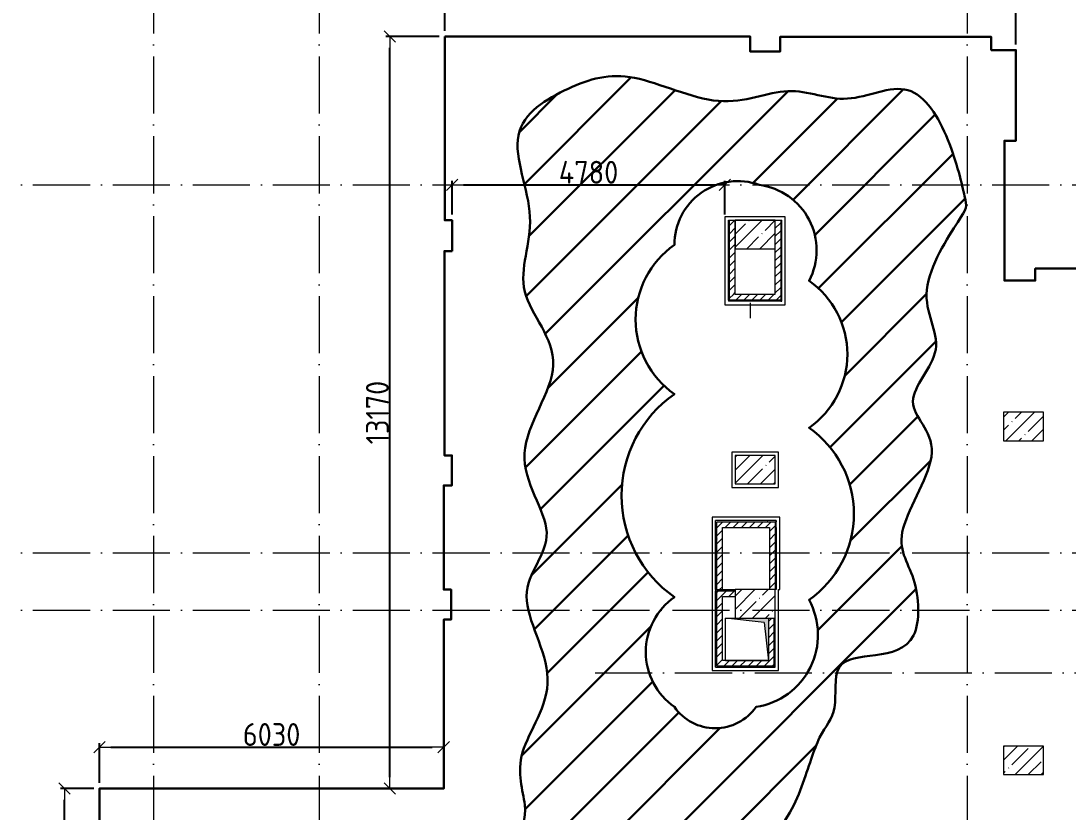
# Model space of a CAD drawing. Header units: millimetres. Extents: x -537608 to 253996, y -217170 to 186033.
# Drawn here: x 15867 to 34208, y 38602 to 52461 of the extents above; entities that cross this region are included whole.
import ezdxf

# ---------------------------------------------------------------- set-up
doc = ezdxf.new("R2010")
doc.units = ezdxf.units.MM
doc.linetypes.add('50_200_ШТРИХ_1Т_ш5_п1_п1_', pattern=[1400, 1000, -200, 0, -200])
for name, color, linetype, lineweight in [('2) окраска коммуникации', 152, 'Continuous', 30), ('A-WALL', 7, 'Continuous', 5), ('A-WALL-FNSH-1', 7, 'Continuous', 5), ('A-WALL-IDEN', 7, 'Continuous', 9), ('I-WALL', 7, 'Continuous', 5), ('S-COLS', 7, 'Continuous', 9), ('S-COLS-1', 7, 'Continuous', 5), ('Размеры', 7, 'Continuous', 15)]:
    doc.layers.add(name, color=color, linetype=linetype, lineweight=lineweight)
for name, color, linetype, lineweight, true_color in [('I-WALL-15', 7, 'Continuous', 5, 0x787878), ('M-EQPM-1', 7, 'Continuous', 9, 0xaaaaaa), ('M-EQPM-2', 7, 'Continuous', 9, 0xe2e2e2), ('Оси-3', 7, '50_200_ШТРИХ_1Т_ш5_п1_п1_', 9, 0xaaaaaa)]:
    doc.layers.add(name, color=color, linetype=linetype, lineweight=lineweight, true_color=true_color)
doc.styles.add('СПДС', font='isocpeur.ttf', dxfattribs={"width": 0.9})
doc.dimstyles.new('Больше Размера А3', dxfattribs={"dimtxt": 400, "dimasz": 200, "dimexe": 70, "dimexo": 100, "dimgap": 20, "dimtad": 1, "dimdec": 0, "dimrnd": 10, "dimzin": 0, "dimdsep": 46, "dimtxsty": 'СПДС', "dimblk": 'ARROWHEAD_6', "dimcen": 1, "dimclrd": 256, "dimclre": 256, "dimclrt": 256, "dimazin": 0, "dimtfac": 1, "dimtdec": 0, "dimtmove": 2, "dimatfit": 3, "dimfxl": 1, "dimtolj": 1, "dimtzin": 0, "dimarcsym": 0})
pattern_1 = [(0, (-60172.13191521585, -33330.93774952387), (406.4, 101.6), [6.706, -298.094, 6.706, -298.094, -1625.6]), (0, (-60172.13191521585, -33330.93774952387), (406.4, 101.6), [-609.6, 6.706, -602.894, 6.706, -298.094, -711.2]), (0, (-60172.13191521585, -33330.93774952387), (406.4, 101.6), [-1524, 6.706, -196.494, 6.706, -501.294]), (120, (-60019.73191521589, -33280.13774952382), (-291.1881810244989, 301.1527240979959), [6.705999999999987, -298.0939999999991, 6.705999999999987, -298.0939999999991, -1625.599999999996]), (120, (-60019.73191521589, -33280.13774952382), (-291.1881810244989, 301.1527240979959), [-609.5999999999983, 6.705999999999987, -602.8939999999983, 6.705999999999987, -298.0939999999991, -711.1999999999983]), (120, (-60019.73191521589, -33280.13774952382), (-291.1881810244989, 301.1527240979959), [-1523.999999999997, 6.705999999999987, -196.4939999999996, 6.705999999999987, -501.2939999999992]), (240, (-59968.9319152159, -33076.93774952387), (-115.2118189755009, -402.7527240979958), [6.706, -298.094, 6.706, -298.094, -1625.6]), (240, (-59968.9319152159, -33076.93774952387), (-115.2118189755009, -402.7527240979958), [-609.6, 6.706, -602.894, 6.706, -298.094, -711.2]), (240, (-59968.9319152159, -33076.93774952387), (-115.2118189755009, -402.7527240979958), [-1524, 6.706, -196.494, 6.706, -501.294])]
pattern_2 = [(45, (-60172.13191521585, -33330.93774952387), (-70.71067811865476, 70.71067811865476), [])]
pattern_3 = [(0, (-60172.13191521585, -33209.93774952392), (406.4, 101.6), [6.706, -298.094, 6.706, -298.094, -1625.6]), (0, (-60172.13191521585, -33209.93774952392), (406.4, 101.6), [-609.6, 6.706, -602.894, 6.706, -298.094, -711.2]), (0, (-60172.13191521585, -33209.93774952392), (406.4, 101.6), [-1524, 6.706, -196.494, 6.706, -501.294]), (120, (-60019.73191521589, -33159.13774952388), (-291.1881810244989, 301.1527240979959), [6.705999999999988, -298.0939999999992, 6.705999999999988, -298.0939999999992, -1625.599999999997]), (120, (-60019.73191521589, -33159.13774952388), (-291.1881810244989, 301.1527240979959), [-609.5999999999984, 6.705999999999988, -602.8939999999984, 6.705999999999988, -298.0939999999992, -711.1999999999985]), (120, (-60019.73191521589, -33159.13774952388), (-291.1881810244989, 301.1527240979959), [-1523.999999999997, 6.705999999999988, -196.4939999999996, 6.705999999999988, -501.2939999999992]), (240, (-59968.9319152159, -32955.93774952392), (-115.2118189755009, -402.7527240979958), [6.706, -298.094, 6.706, -298.094, -1625.6]), (240, (-59968.9319152159, -32955.93774952392), (-115.2118189755009, -402.7527240979958), [-609.6, 6.706, -602.894, 6.706, -298.094, -711.2]), (240, (-59968.9319152159, -32955.93774952392), (-115.2118189755009, -402.7527240979958), [-1524, 6.706, -196.494, 6.706, -501.294])]
pattern_4 = [(45, (-60172.13191521585, -33209.93774952392), (-70.71067811865476, 70.71067811865476), [])]

# ---------------------------------------------------------------- blocks, each defined once
blk = doc.blocks.new('BSC_Колонна _Прямоугольная - 500х700-V306-АИ_План этажа_Стены_2')
at = {"layer": 'S-COLS-1'}
h = blk.add_hatch(dxfattribs=at)
h.set_pattern_fill('FP_175', color=256, style=0, pattern_type=2)
h.set_pattern_definition([(315, (-73481.042, 93600), (228.0985054751565, 228.0985054751565), []), (315, (-73481.042, 93371.901), (228.0985054751565, 228.0985054751565), [403.225, -80.645, 6.706, -73.939])])
h.paths.add_polyline_path([(-249.9999999999258, 349.9999999999031), (-249.9999999999172, -350.0000000000937), (250.0000000000818, -350.0000000000937), (250.0000000000818, 349.9999999999031)])
for p, q in [((250.0000000000001, 349.9999999999999), (-250.0000000000001, 349.9999999999992)), ((-250.0000000000001, 349.9999999999992), (-249.9999999999954, -350)), ((249.9999999999998, -349.9999999999919), (250.0000000000001, 350)), ((-249.9999999999954, -350), (249.9999999999998, -349.9999999999919))]:
    blk.add_line(p, q, dxfattribs=at)
blk = doc.blocks.new('BSC_Колонна _Прямоугольная - 500х700-V309-АИ_План этажа_Стены_2')
at = {"layer": 'S-COLS-1'}
h = blk.add_hatch(dxfattribs=at)
h.set_pattern_fill('FP_178', color=256, style=0, pattern_type=2)
h.set_pattern_definition([(315, (-79331.042, 93600), (228.0985054751565, 228.0985054751565), []), (315, (-79331.042, 93371.901), (228.0985054751565, 228.0985054751565), [403.225, -80.645, 6.706, -73.939])])
h.paths.add_polyline_path([(-249.9999999999172, 349.9999999999204), (-249.9999999999129, -350.0000000000763), (250.0000000000818, -350.0000000000763), (250.0000000000818, 349.9999999999204)])
for p, q in [((250.0000000000001, 349.9999999999999), (-250.0000000000001, 349.9999999999992)), ((-250.0000000000001, 349.9999999999992), (-249.9999999999954, -350)), ((249.9999999999998, -349.9999999999919), (250.0000000000001, 350)), ((-249.9999999999954, -350), (249.9999999999998, -349.9999999999919))]:
    blk.add_line(p, q, dxfattribs=at)
blk = doc.blocks.new('BSC_Колонна _Прямоугольная - 500х700-V362-АИ_План этажа_Стены_2')
at = {"layer": 'S-COLS-1'}
h = blk.add_hatch(dxfattribs=at)
h.set_pattern_fill('FP_221', color=256, style=0, pattern_type=2)
h.set_pattern_definition([(315, (-75580.694, 88900), (228.0985054751565, 228.0985054751565), []), (315, (-75580.694, 88671.901), (228.0985054751565, 228.0985054751565), [403.225, -80.645, 6.706, -73.939])])
h.paths.add_polyline_path([(-249.9999999999129, 349.9999999999031), (-249.9999999999085, -350.0000000000937), (250.0000000000861, -350.0000000000937), (250.0000000000861, 349.9999999999031)])
for p, q in [((250.0000000000001, 349.9999999999999), (-250.0000000000001, 349.9999999999992)), ((249.9999999999998, -349.9999999999919), (250.0000000000001, 350)), ((-249.9999999999962, -229.9999999999953), (-249.9999999999954, -350)), ((-249.9999999999954, -350), (249.9999999999998, -349.9999999999919))]:
    blk.add_line(p, q, dxfattribs=at)
blk = doc.blocks.new('BSC_Колонна _Прямоугольная - 500х700-V363-АИ_План этажа_Стены_2')
at = {"layer": 'S-COLS-1'}
h = blk.add_hatch(dxfattribs=at)
h.set_pattern_fill('FP_222', color=256, style=0, pattern_type=2)
h.set_pattern_definition([(315, (-77930.694, 88900), (228.0985054751565, 228.0985054751565), []), (315, (-77930.694, 88671.901), (228.0985054751565, 228.0985054751565), [403.225, -80.645, 6.706, -73.939])])
h.paths.add_polyline_path([(-249.9999999999302, 349.9999999999031), (-249.9999999999258, -350.0000000000937), (250.0000000000688, -350.0000000000937), (250.0000000000688, 349.9999999999031)])
for p, q in [((250.0000000000001, 349.9999999999999), (-250.0000000000001, 349.9999999999992)), ((-250.0000000000001, 349.9999999999992), (-249.9999999999954, -350)), ((249.9999999999998, -349.9999999999919), (250.0000000000001, 350)), ((-249.9999999999954, -350), (249.9999999999998, -349.9999999999919))]:
    blk.add_line(p, q, dxfattribs=at)
blk = doc.blocks.new('Канал вертикальный прямоугольный - Шахта - значок проема-24087406-АИ_План этажа_Стены_2')
at = {"layer": 'M-EQPM-2'}
blk.add_hatch(color=256, dxfattribs=at).paths.add_polyline_path([(374.9999999999407, 375.000000000088), (-375.000000000088, 375.000000000088), (-375.000000000088, -374.9999999999494), (-300.0000000000834, 300.000000000105)])
at = {"layer": 'M-EQPM-1'}
for p, q in [((-374.9999999999998, -374.9999999999998), (-374.9999999999998, 375.0000000000002)), ((-374.9999999999998, 375.0000000000002), (375.0000000000002, 375.0000000000002)), ((-300.0000000000025, 299.9999999999985), (375.0000000000002, 375.0000000000002)), ((375.0000000000002, 375.0000000000002), (375.0000000000002, -374.9999999999998)), ((-300.0000000000025, 299.9999999999985), (-374.9999999999998, -374.9999999999997)), ((375.0000000000002, -374.9999999999998), (-374.9999999999998, -374.9999999999998))]:
    blk.add_line(p, q, dxfattribs=at)
blk = doc.blocks.new('osi')
at = {"layer": 'Оси-3'}
for p, q in [((18190.76629245981, 126205.7272213881), (18190.7662924597, 83013.92190330967)), ((21090.76629245981, 126205.727221388), (21090.7662924597, 83013.92190330967)), ((32440.76629245923, 126205.727221388), (32440.76629245923, 83013.92190330967)), ((6276.785662427095, 116955.4664726871), (48058.72818769132, 116955.466472687)), ((6276.785662427095, 110505.8139574398), (48058.72818769132, 110505.8139574396)), ((6276.785662427095, 109505.8139574398), (48058.72818769132, 109505.8139574396)), ((25922.01488373069, 108405.8139574397), (48058.72818769132, 108405.8139574396))]:
    blk.add_line(p, q, dxfattribs=at)
blk = doc.blocks.new('ARROWHEAD_6')
at = {"color": 0, "linetype": 'Continuous'}
for p, q in [((0, 0), (-1, 0)), ((-0.5, -0.5), (0.5, 0.5))]:
    blk.add_line(p, q, dxfattribs=at)
blk = doc.blocks.new('*D107')
at = {"layer": 'Defpoints', "color": 0, "transparency": 16777216}
for p in [(33293.76629245946, 53731.56626497163), (23289.76629245946, 52187.756725091), (33293.76629245946, 51950.756725091)]:
    blk.add_point(p, dxfattribs=at)
at = {"layer": 'Размеры', "lineweight": -2, "transparency": 16777216}
for p, q in [((23289.76629245946, 52287.756725091), (23289.76629245946, 53801.56626497163)), ((33293.76629245946, 52050.756725091), (33293.76629245946, 53801.56626497163)), ((23489.76629245946, 53731.56626497163), (33093.76629245946, 53731.56626497163))]:
    blk.add_line(p, q, dxfattribs=at)
at = {"layer": 'Размеры', "lineweight": -2, "transparency": 16777216, "xscale": 200, "yscale": 200, "zscale": 200, "rotation": 180}
blk.add_blockref('ARROWHEAD_6', (23289.76629245946, 53731.56626497163), dxfattribs=at)
at = {"layer": 'Размеры', "lineweight": -2, "transparency": 16777216, "xscale": 200, "yscale": 200, "zscale": 200}
blk.add_blockref('ARROWHEAD_6', (33293.76629245946, 53731.56626497163), dxfattribs=at)
at = {"layer": 'Размеры', "transparency": 16777216, "insert": (28291.76629245946, 53951.56626497163), "char_height": 400, "attachment_point": 5, "style": 'СПДС'}
blk.add_mtext('\\A1;10000', dxfattribs=at)
blk = doc.blocks.new('*D108')
at = {"layer": 'Defpoints', "color": 0, "transparency": 16777216}
for p in [(22330.33406968168, 52187.75672509103), (23289.76629245947, 52187.75672509103), (23271.76629245947, 39013.75672509101)]:
    blk.add_point(p, dxfattribs=at)
at = {"layer": 'Размеры', "lineweight": -2, "transparency": 16777216}
for p, q in [((23189.76629245947, 52187.75672509103), (22260.33406968168, 52187.75672509103)), ((22330.33406968168, 39213.75672509101), (22330.33406968168, 51987.75672509103)), ((23171.76629245947, 39013.75672509101), (22260.33406968168, 39013.75672509101))]:
    blk.add_line(p, q, dxfattribs=at)
at = {"layer": 'Размеры', "lineweight": -2, "transparency": 16777216, "xscale": 200, "yscale": 200, "zscale": 200}
for p, rotation in [((22330.33406968168, 52187.75672509103), 90), ((22330.33406968168, 39013.75672509101), 270)]:
    blk.add_blockref('ARROWHEAD_6', p, dxfattribs=dict(at, rotation=rotation))
at = {"layer": 'Размеры', "transparency": 16777216, "insert": (22110.33406968169, 45600.75672509101), "char_height": 400, "attachment_point": 5, "rotation": 90, "style": 'СПДС'}
blk.add_mtext('\\A1;13170', dxfattribs=at)
blk = doc.blocks.new('*D109')
at = {"layer": 'Defpoints', "color": 0, "transparency": 16777216}
for p in [(23271.76629245946, 39740.95284883515), (17242.65656213718, 39013.756725091), (23271.76629245946, 39013.756725091)]:
    blk.add_point(p, dxfattribs=at)
at = {"layer": 'Размеры', "lineweight": -2, "transparency": 16777216}
for p, q in [((17242.65656213718, 39113.756725091), (17242.65656213718, 39810.95284883515)), ((23271.76629245946, 39113.756725091), (23271.76629245946, 39810.95284883515)), ((17442.65656213718, 39740.95284883515), (23071.76629245946, 39740.95284883515))]:
    blk.add_line(p, q, dxfattribs=at)
at = {"layer": 'Размеры', "lineweight": -2, "transparency": 16777216, "xscale": 200, "yscale": 200, "zscale": 200, "rotation": 180}
blk.add_blockref('ARROWHEAD_6', (17242.65656213718, 39740.95284883515), dxfattribs=at)
at = {"layer": 'Размеры', "lineweight": -2, "transparency": 16777216, "xscale": 200, "yscale": 200, "zscale": 200}
blk.add_blockref('ARROWHEAD_6', (23271.76629245946, 39740.95284883515), dxfattribs=at)
at = {"layer": 'Размеры', "transparency": 16777216, "insert": (20257.21142729832, 39960.95284883515), "char_height": 400, "attachment_point": 5, "style": 'СПДС'}
blk.add_mtext('\\A1;6030', dxfattribs=at)
blk = doc.blocks.new('*D110')
at = {"layer": 'Defpoints', "color": 0, "transparency": 16777216}
for p in [(16628.69572405503, 39013.75672509101), (17242.65656213719, 39013.75672509101), (17301.76629245947, 33733.75672509101)]:
    blk.add_point(p, dxfattribs=at)
at = {"layer": 'Размеры', "lineweight": -2, "transparency": 16777216}
for p, q in [((17142.65656213719, 39013.75672509101), (16558.69572405503, 39013.75672509101)), ((16628.69572405503, 33933.75672509101), (16628.69572405503, 38813.75672509101)), ((17201.76629245947, 33733.75672509101), (16558.69572405503, 33733.75672509101))]:
    blk.add_line(p, q, dxfattribs=at)
at = {"layer": 'Размеры', "lineweight": -2, "transparency": 16777216, "xscale": 200, "yscale": 200, "zscale": 200}
for p, rotation in [((16628.69572405503, 39013.75672509101), 90), ((16628.69572405503, 33733.75672509101), 270)]:
    blk.add_blockref('ARROWHEAD_6', p, dxfattribs=dict(at, rotation=rotation))
at = {"layer": 'Размеры', "transparency": 16777216, "insert": (16408.69572405504, 36373.756725091), "char_height": 400, "attachment_point": 5, "rotation": 90, "style": 'СПДС'}
blk.add_mtext('\\A1;5280', dxfattribs=at)
blk = doc.blocks.new('*D124')
at = {"layer": 'Defpoints', "color": 0, "transparency": 16777216}
for p in [(28197.86808478426, 49590.40924033828), (23419.76629245946, 48970.756725091), (28197.86808478426, 48970.756725091)]:
    blk.add_point(p, dxfattribs=at)
at = {"layer": 'Размеры', "lineweight": -2, "transparency": 16777216}
for p, q in [((23419.76629245946, 49070.756725091), (23419.76629245946, 49660.40924033828)), ((23619.76629245946, 49590.40924033828), (27997.86808478426, 49590.40924033828)), ((28197.86808478426, 49070.756725091), (28197.86808478426, 49660.40924033828))]:
    blk.add_line(p, q, dxfattribs=at)
at = {"layer": 'Размеры', "lineweight": -2, "transparency": 16777216, "xscale": 200, "yscale": 200, "zscale": 200, "rotation": 180}
blk.add_blockref('ARROWHEAD_6', (23419.76629245946, 49590.40924033828), dxfattribs=at)
at = {"layer": 'Размеры', "lineweight": -2, "transparency": 16777216, "xscale": 200, "yscale": 200, "zscale": 200}
blk.add_blockref('ARROWHEAD_6', (28197.86808478426, 49590.40924033828), dxfattribs=at)
at = {"layer": 'Размеры', "transparency": 16777216, "insert": (25808.81718862186, 49810.40924033828), "char_height": 400, "attachment_point": 5, "style": 'СПДС'}
blk.add_mtext('\\A1;4780', dxfattribs=at)

msp = doc.modelspace()

# ---------------------------------------------------------------- hatches: boundary and pattern name
at = {"layer": '2) окраска коммуникации'}
h = msp.add_hatch(dxfattribs=at)
h.set_pattern_fill('ANSI31', color=5, scale=222)
h.set_pattern_definition([(45, (0, 0), (-498.404214719338, 498.404214719338), [])])
edge = h.paths.add_edge_path()
edge.add_spline(control_points=[(14740.99116389477, 31736.4445102989), (15131.77748347353, 31240.35681643861), (15776.04791178787, 31736.4445102989), (16599.86738505098, 31229.80227973987), (17413.1267018388, 31852.55000690371), (18564.36224352219, 31430.34756550891), (19511.70016077696, 31609.73623807146), (20476.37293806579, 31286.18309490895), (21388.18905913481, 31682.37077409297), (23543.86713847145, 31398.15961928468), (25142.84617526643, 31635.87264626403), (26250.61031443463, 31940.75672509093), (27400.66940129618, 31619.34836796951), (28533.81423400342, 31551.7411667431), (29565.48285409156, 31315.11596245063), (30123.59891939349, 30385.51694558747), (30123.59891939349, 28940.75672509092), (30361.14656624105, 27861.69770151714), (29904.50671355799, 27625.07249722467), (30716.3117583564, 26408.14287514926), (29701.55584037141, 25799.6780641115), (30191.82709085871, 24138.02821084659), (29802.83649453707, 23428.15189885441), (30225.65249506501, 22840.75672509095), (31527.92279675254, 22397.14208015159), (31544.83549885568, 23276.03569609497), (32440.76629245911, 23681.6789034534), (32440.76629245911, 25371.85963322863), (31798.52447835193, 25709.89563936065), (32440.76629245911, 26402.86945193144), (31798.52447835193, 27247.96016637643), (32440.76629245912, 27940.93397894723), (31713.9609678362, 28940.75672509092), (32440.76629245911, 29681.82010964223), (31227.86808478368, 30157.82508811708), (31227.86808478368, 29833.93631240167), (30513.16687876754, 30036.75791608088), (30513.16687876755, 30640.75672509107), (30445.51607035496, 31456.50914183562), (30445.51607035497, 31940.75672509092), (30851.10740648513, 33173.15346554713), (30681.98193750461, 33967.53807995748), (30174.60397851211, 34322.47588639613), (29515.01170059131, 34508.39568976883), (28534.07963476144, 34508.39568976883), (27705.36188785988, 34491.4938894622), (26876.64414095855, 34711.21729344805), (26504.56624674029, 35437.99540574686), (26673.69326777174, 36671.82682812889), (27333.28399364161, 37690.75672509093), (29075.87588152476, 37962.48300360166), (29583.25539256842, 39078.00182383752), (29836.94437206467, 40007.60084070067), (30209.020714232, 40328.73574564094), (30039.89524525148, 41292.13836311735), (30834.78758794651, 41325.94196373061), (31646.59418479609, 41511.8617671032), (31578.94337638328, 42796.39859040512), (31038.04887137655, 43395.45751042175), (32188.10640618694, 45068.73643989034), (31139.52353194426, 45744.80845215451), (32188.10640618694, 46708.21176874568), (31443.95061775018, 47654.71258591546), (32440.76629245911, 49192.77641381638), (32440.76629245911, 49192.77641381638), (32173.12445579679, 50384.24497263215), (31479.70832572062, 51550.46989290265), (30312.73808880709, 50908.20148125174), (29331.80602297722, 51415.25549044984), (28164.83578606369, 50823.69247971871), (26507.40029226104, 51651.88069474231), (25492.64282222488, 51347.64828922343), (24241.11062684678, 50603.968376618), (25019.76230561524, 48970.756725091), (24377.08428184874, 47708.09349931765), (25628.61647722684, 46508.06567754888), (24258.69536712649, 44849.756725091), (25459.49100824632, 43415.03552232555), (24359.83478463162, 42498.756725091), (25442.24151102919, 40892.23908326216), (24426.30448206863, 39586.33381495823), (24781.46812213259, 38673.63659840159), (24595.42995104915, 38098.97468886222), (23766.71220414783, 37811.64408364997), (22362.96568984119, 38335.60059226956), (21804.84962453926, 37794.74228334334), (20705.52864398714, 38420.10959380248), (20333.45230182004, 37777.84048303671), (19386.34564019646, 38470.81499472237), (18190.76629245964, 37057.95774037833), (19620.94904588675, 35371.468336944), (19130.4837889974, 34314.54792414117), (19739.33640855784, 33883.756725091), (18927.53136375942, 33370.75672509094), (18927.53136375942, 32481.25978540001), (17828.2119352587, 32396.75078386697), (17506.87214734987, 32802.39399122552), (16796.54331517057, 32430.55438448023), (16289.1638041269, 33123.52889616578), (15578.8349719476, 32633.37598815945), (14834.67918351083, 32447.45618478686), (14740.99116389477, 31736.4445102989)], knot_values=[0, 0, 0, 0, 1, 2, 3, 4, 5, 6, 7, 8, 9, 10, 11, 12, 13, 14, 15, 16, 17, 18, 19, 20, 21, 22, 23, 24, 25, 26, 27, 28, 29, 30, 31, 32, 33, 34, 35, 36, 37, 38, 39, 40, 41, 42, 43, 44, 45, 46, 47, 48, 49, 50, 51, 52, 53, 54, 55, 56, 57, 58, 59, 60, 61, 62, 63, 64, 65, 66, 67, 68, 69, 70, 71, 72, 73, 74, 75, 76, 77, 78, 79, 80, 81, 82, 83, 84, 85, 86, 87, 88, 89, 90, 91, 92, 93, 94, 95, 96, 97, 98, 99, 99, 99, 99], degree=3, periodic=0)
edge = h.paths.add_edge_path(flags=16)
edge.add_arc((22544.98928886915, 33187.72435860254), 1274.567205917258, 125.00000004974521, 234.99999995025502, ccw=False)
edge.add_arc((22480.44887711637, 35183.67976172602), 1162.044431998314, 125.0000000497451, 234.9999999502549, ccw=False)
edge.add_arc((23223.25432581509, 35872.63045756009), 1433.645541916495, 59.43173917583039, 169.4317390763406, ccw=False)
edge.add_arc((22841.3587730449, 35418.21655080371), 2021.488717905952, -53.33912159542018, 56.66087830508968, ccw=False)
edge.add_arc((23105.28765246309, 33225.25789586018), 1102.633641852591, -78.79029658103138, 31.20970331947842, ccw=False)
edge.add_arc((22566.78386672283, 32670.81568058215), 919.0678340200262, 215.000000049745, 324.999999950255, ccw=False)
edge = h.paths.add_edge_path(flags=16)
edge.add_arc((27986.83756570477, 41405.52630285393), 1174.761648407511, 125.0000000497451, 234.9999999502549, ccw=False)
edge.add_arc((28558.59347687719, 44146.69517674956), 2171.587658382488, 125.0000000497451, 234.9999999502549, ccw=False)
edge.add_arc((28227.3881231524, 47231.40584914992), 1594.148746454434, 125.00000004974521, 234.99999995025502, ccw=False)
edge.add_arc((28424.95068807816, 48543.42732456892), 1111.9458483979, 70.31799187557522, 180.3179917760853, ccw=False)
edge.add_arc((28646.74901642844, 48444.58918232478), 1155.950819868962, -27.59113456386177, 82.40886533664792, ccw=False)
edge.add_arc((28769.54780831526, 46621.45089794799), 1572.051704682641, -54.99999995025502, 54.9999999502549, ccw=False)
edge.add_arc((28615.64219952108, 43826.15217625645), 1840.377944830278, -54.9999999502549, 54.99999995025502, ccw=False)
edge.add_arc((28550.27171001673, 41706.07874614431), 1277.401584025117, -81.3467366515178, 28.65326324899212, ccw=False)
edge.add_arc((28027.74221210186, 40943.67040324055), 872.5123162488143, 215.0000000497448, 324.9999999502551, ccw=False)
at = {"layer": 'I-WALL'}
h = msp.add_hatch(dxfattribs=at)
h.set_pattern_fill('FP_4', color=256, style=0, pattern_type=2)
h.set_pattern_definition(pattern_4)
h.paths.add_polyline_path([(28377.86808478438, 47670.75672525503), (28377.86808478438, 48970.75672509106), (28277.86808478438, 48970.75672509106), (28277.86808478438, 47670.75672525503)])
h = msp.add_hatch(dxfattribs=at)
h.set_pattern_fill('FP_4', color=256, style=0, pattern_type=2)
h.set_pattern_definition(pattern_4)
h.paths.add_polyline_path([(29174.57204029839, 47570.75672525503), (29174.57204029839, 48970.75672525503), (29074.57204029839, 48970.75672525503), (29074.57204029839, 47570.75672525503)])
h = msp.add_hatch(dxfattribs=at)
h.set_pattern_fill('FP_4', color=256, style=0, pattern_type=2)
h.set_pattern_definition(pattern_4)
h.paths.add_polyline_path([(29074.57204029839, 47570.75672525503), (29074.57204029839, 47670.75672525503), (28277.86808478438, 47670.75672525503), (28277.86808478438, 47570.75672525503)])
h = msp.add_hatch(dxfattribs=at)
h.set_pattern_fill('FP_4', color=256, style=0, pattern_type=2)
h.set_pattern_definition(pattern_2)
h.paths.add_polyline_path([(28054.03546210997, 42499.75672509106), (28154.03546210997, 42499.75672509112), (28154.03546210997, 43688.38617978551), (28054.03546210997, 43688.38617978551), (28054.03546210997, 42663.87868414637)])
h = msp.add_hatch(dxfattribs=at)
h.set_pattern_fill('FP_4', color=256, style=0, pattern_type=2)
h.set_pattern_definition(pattern_2)
h.paths.add_polyline_path([(28977.86808478461, 43588.38617978551), (29077.8680847845, 43588.38617978551), (29077.8680847845, 43688.38617978551), (28154.03546210997, 43688.38617978551), (28154.03546210997, 43588.38617978551)])
h = msp.add_hatch(dxfattribs=at)
h.set_pattern_fill('FP_4', color=256, style=0, pattern_type=2)
h.set_pattern_definition(pattern_2)
h.paths.add_polyline_path([(29077.86808478461, 42499.75672509112), (29077.86808478461, 43588.38617978551), (28977.86808478461, 43588.38617978551), (28977.86808478461, 42499.75672509112)])
h = msp.add_hatch(dxfattribs=at)
h.set_pattern_fill('FP_4', color=256, style=0, pattern_type=2)
h.set_pattern_definition(pattern_2)
h.paths.add_polyline_path([(28377.86808478438, 42379.75672509106), (28377.86808478438, 42479.75672509112), (28054.03546210997, 42479.75672509112), (28054.03546210997, 42379.75672509106), (28154.03546210997, 42379.75672509106)])
h = msp.add_hatch(dxfattribs=at)
h.set_pattern_fill('FP_4', color=256, style=0, pattern_type=2)
h.set_pattern_definition(pattern_2)
h.paths.add_polyline_path([(28054.03546210997, 41160.10420984336), (28154.03546210997, 41160.10420984336), (28154.03546210997, 42379.75672509106), (28054.03546210997, 42379.75672509106), (28054.03546210997, 41240.01089471646)])
h = msp.add_hatch(dxfattribs=at)
h.set_pattern_fill('FP_4', color=256, style=0, pattern_type=2)
h.set_pattern_definition(pattern_2)
h.paths.add_polyline_path([(29057.86808478438, 41260.10420984336), (29057.86808478438, 41999.75672509112), (28957.86808478438, 41999.75672509112), (28957.86808478438, 41260.10420984336)])
h = msp.add_hatch(dxfattribs=at)
h.set_pattern_fill('FP_4', color=256, style=0, pattern_type=2)
h.set_pattern_definition(pattern_2)
h.paths.add_polyline_path([(29057.86808478438, 41160.10420984336), (29057.86808478438, 41260.10420984336), (28957.86808478438, 41260.10420984336), (28956.71836425633, 41260.10420984336), (28154.03546210997, 41260.10420984336), (28154.03546210997, 41160.10420984336)])
at = {"layer": 'I-WALL-15'}
h = msp.add_hatch(dxfattribs=at)
h.set_pattern_fill('FP_3', color=256, style=0, pattern_type=2)
h.set_pattern_definition(pattern_3)
h.paths.add_polyline_path([(28277.86808478438, 47570.75672525503), (28277.86808478438, 48970.75672509106), (28257.86808478438, 48970.75672509106), (28257.86808478438, 47570.75672525503)])
h = msp.add_hatch(dxfattribs=at)
h.set_pattern_fill('FP_3', color=256, style=0, pattern_type=2)
h.set_pattern_definition(pattern_3)
h.paths.add_polyline_path([(29194.57204029839, 47550.75672525503), (29194.57204029839, 48970.75672525503), (29174.57204029839, 48970.75672525503), (29174.57204029839, 47550.75672525503)])
h = msp.add_hatch(dxfattribs=at)
h.set_pattern_fill('FP_3', color=256, style=0, pattern_type=2)
h.set_pattern_definition(pattern_3)
h.paths.add_polyline_path([(28257.86808478438, 47550.75672525503), (29174.57204029839, 47550.75672525503), (29174.57204029839, 47570.75672525503), (28257.86808478438, 47570.75672525503)])
h = msp.add_hatch(dxfattribs=at)
h.set_pattern_fill('FP_3', color=256, style=0, pattern_type=2)
h.set_pattern_definition(pattern_1)
h.paths.add_polyline_path([(28054.03546210997, 42499.75672509106), (28054.03546210997, 43708.38617978551), (28034.03546210997, 43708.38617978551), (28034.03546210997, 42499.75672509112)])
h = msp.add_hatch(dxfattribs=at)
h.set_pattern_fill('FP_3', color=256, style=0, pattern_type=2)
h.set_pattern_definition(pattern_1)
h.paths.add_polyline_path([(29077.8680847845, 43688.38617978551), (29097.8680847845, 43688.38617978551), (29097.8680847845, 43708.38617978551), (28054.03546210997, 43708.38617978551), (28054.03546210997, 43688.38617978551), (28154.03546210997, 43688.38617978551)])
h = msp.add_hatch(dxfattribs=at)
h.set_pattern_fill('FP_3', color=256, style=0, pattern_type=2)
h.set_pattern_definition(pattern_1)
h.paths.add_polyline_path([(29097.8680847845, 42499.75672509112), (29097.8680847845, 43688.38617978551), (29077.8680847845, 43688.38617978551), (29077.86808478461, 42499.75672509112)])
h = msp.add_hatch(dxfattribs=at)
h.set_pattern_fill('FP_3', color=256, style=0, pattern_type=2)
h.set_pattern_definition(pattern_1)
h.paths.add_polyline_path([(28377.86808478438, 42479.75672509112), (28377.86808478438, 42499.75672509112), (28034.03546210997, 42499.75672509112), (28034.03546210997, 42479.75672509112), (28054.03546210997, 42479.75672509112)])
h = msp.add_hatch(dxfattribs=at)
h.set_pattern_fill('FP_3', color=256, style=0, pattern_type=2)
h.set_pattern_definition(pattern_1)
h.paths.add_polyline_path([(28054.03546210997, 41140.10420984336), (28054.03546210997, 42479.75672509112), (28034.03546210997, 42479.75672509112), (28034.03546210997, 41140.10420984336)])
h = msp.add_hatch(dxfattribs=at)
h.set_pattern_fill('FP_3', color=256, style=0, pattern_type=2)
h.set_pattern_definition(pattern_1)
h.paths.add_polyline_path([(29057.86808478438, 41160.10420984336), (29077.86808478438, 41160.10420984336), (29077.86808478438, 41999.75672509112), (29057.86808478438, 41999.75672509112), (29057.86808478438, 41240.01089471646)])
h = msp.add_hatch(dxfattribs=at)
h.set_pattern_fill('FP_3', color=256, style=0, pattern_type=2)
h.set_pattern_definition(pattern_1)
h.paths.add_polyline_path([(28054.03546210997, 41140.10420984336), (29077.86808478438, 41140.10420984336), (29077.86808478438, 41160.10420984336), (28054.03546210997, 41160.10420984336)])
at = {"layer": 'S-COLS-1'}
h = msp.add_hatch(dxfattribs=at)
h.set_pattern_fill('FP_1', color=256, style=0, pattern_type=2)
h.set_pattern_definition([(45, (-60172.13191521585, -33209.93774952392), (-228.0985054751565, 228.0985054751565), []), (45, (-59944.03291521587, -33209.93774952392), (-228.0985054751565, 228.0985054751565), [403.225, -80.645, 6.706, -73.939])])
h.paths.add_polyline_path([(29077.86808478438, 48470.75672509106), (29077.86808478438, 48970.75672509106), (28377.86808478438, 48970.75672509106), (28377.86808478438, 48470.75672509106)])

# ---------------------------------------------------------------- linework, layer by layer
at = {"lineweight": 30}
for points in [[(33093.76629245946, 47913.756725091), (33093.76629245946, 50363.756725091), (33113.76629245946, 50363.756725091), (33293.76629245946, 50363.756725091), (33293.76629245946, 51950.756725091), (33093.76629245946, 51950.756725091), (32863.76629245946, 51950.756725091), (32863.76629245946, 52180.756725091), (29163.76629245946, 52180.756725091), (29163.76629245946, 51924.756725091), (28639.76629245946, 51924.756725091), (28639.76629245946, 52187.756725091), (23289.76629245946, 52187.756725091)], [(23289.76629245946, 52187.756725091), (23289.76629245946, 48970.756725091), (23419.76629245946, 48970.756725091), (23419.76629245946, 48430.756725091)], [(23419.76629245946, 48430.756725091), (23284.76629245946, 48430.756725091), (23284.76629245946, 44849.756725091), (23285.76629245946, 44849.756725091)], [(40605.76629245946, 48123.756725091), (33633.76629245946, 48123.756725091), (33633.76629245946, 47913.756725091), (33093.76629245946, 47913.756725091), (33093.76629245946, 47913.756725091)], [(23284.76629245946, 44849.756725091), (23414.76629245946, 44849.756725091), (23414.76629245946, 44324.756725091), (23401.76629245946, 44324.756725091), (23271.76629245946, 44324.756725091), (23271.76629245946, 42498.756725091), (23401.76629245946, 42498.756725091), (23401.76629245946, 41973.756725091), (23271.76629245946, 41973.756725091), (23271.76629245946, 39013.756725091), (17242.65656213718, 39013.756725091), (17242.65656213718, 33883.756725091), (18038.76629245946, 33883.756725091), (18038.76629245946, 33148.756725091)]]:
    msp.add_lwpolyline(points, dxfattribs=at)
at = {"layer": '2) окраска коммуникации'}
msp.add_lwpolyline([(27313.02196501382, 40443.21789759363, -0.52056705), (27313.02196501382, 42367.83470811423, -0.52056705), (27313.02196501382, 45925.5556453849, -0.52056705), (27313.02196501382, 48537.25605291493, -0.52056705), (28799.45360905643, 49590.40924033827, -0.52056705), (29671.23962396476, 47909.2002647839, -0.52056705), (29671.23962396476, 45333.70153111206, -0.52056705), (29671.23962396476, 42318.60282140085, -0.52056705), (28742.4624591899, 40443.21789759363, -0.52056705)], format="xyb", close=True, dxfattribs=at)
msp.add_open_spline([(14740.99116389477, 31736.4445102989), (15131.77748347353, 31240.35681643861), (15776.04791178787, 31736.4445102989), (16599.86738505098, 31229.80227973987), (17413.1267018388, 31852.55000690371), (18564.36224352219, 31430.34756550891), (19511.70016077696, 31609.73623807146), (20476.37293806579, 31286.18309490895), (21388.18905913481, 31682.37077409297), (23543.86713847145, 31398.15961928468), (25142.84617526643, 31635.87264626403), (26250.61031443463, 31940.75672509093), (27400.66940129618, 31619.34836796951), (28533.81423400342, 31551.7411667431), (29565.48285409156, 31315.11596245063), (30123.59891939349, 30385.51694558747), (30123.59891939349, 28940.75672509092), (30361.14656624105, 27861.69770151714), (29904.50671355799, 27625.07249722467), (30716.3117583564, 26408.14287514926), (29701.55584037141, 25799.6780641115), (30191.82709085871, 24138.02821084659), (29802.83649453707, 23428.15189885441), (30225.65249506501, 22840.75672509095), (31527.92279675254, 22397.14208015159), (31544.83549885568, 23276.03569609497), (32440.76629245911, 23681.6789034534), (32440.76629245911, 25371.85963322863), (31798.52447835193, 25709.89563936065), (32440.76629245911, 26402.86945193144), (31798.52447835193, 27247.96016637643), (32440.76629245912, 27940.93397894723), (31713.9609678362, 28940.75672509092), (32440.76629245911, 29681.82010964223), (31227.86808478368, 30157.82508811708), (31227.86808478368, 29833.93631240167), (30513.16687876754, 30036.75791608088), (30513.16687876755, 30640.75672509107), (30445.51607035496, 31456.50914183562), (30445.51607035497, 31940.75672509092), (30851.10740648513, 33173.15346554713), (30681.98193750461, 33967.53807995748), (30174.60397851211, 34322.47588639613), (29515.01170059131, 34508.39568976883), (28534.07963476144, 34508.39568976883), (27705.36188785988, 34491.4938894622), (26876.64414095855, 34711.21729344805), (26504.56624674029, 35437.99540574686), (26673.69326777174, 36671.82682812889), (27333.28399364161, 37690.75672509093), (29075.87588152476, 37962.48300360166), (29583.25539256842, 39078.00182383752), (29836.94437206467, 40007.60084070067), (30209.020714232, 40328.73574564094), (30039.89524525148, 41292.13836311735), (30834.78758794651, 41325.94196373061), (31646.59418479609, 41511.8617671032), (31578.94337638328, 42796.39859040512), (31038.04887137655, 43395.45751042175), (32188.10640618694, 45068.73643989034), (31139.52353194426, 45744.80845215451), (32188.10640618694, 46708.21176874568), (31443.95061775018, 47654.71258591546), (32440.76629245911, 49192.77641381638), (32440.76629245911, 49192.77641381638), (32173.12445579679, 50384.24497263215), (31479.70832572062, 51550.46989290265), (30312.73808880709, 50908.20148125174), (29331.80602297722, 51415.25549044984), (28164.83578606369, 50823.69247971871), (26507.40029226104, 51651.88069474231), (25492.64282222488, 51347.64828922343), (24241.11062684678, 50603.968376618), (25019.76230561524, 48970.756725091), (24377.08428184874, 47708.09349931765), (25628.61647722684, 46508.06567754888), (24258.69536712649, 44849.756725091), (25459.49100824632, 43415.03552232555), (24359.83478463162, 42498.756725091), (25442.24151102919, 40892.23908326216), (24426.30448206863, 39586.33381495823), (24781.46812213259, 38673.63659840159), (24595.42995104915, 38098.97468886222), (23766.71220414783, 37811.64408364997), (22362.96568984119, 38335.60059226956), (21804.84962453926, 37794.74228334334), (20705.52864398714, 38420.10959380248), (20333.45230182004, 37777.84048303671), (19386.34564019646, 38470.81499472237), (18190.76629245964, 37057.95774037833), (19620.94904588675, 35371.468336944), (19130.4837889974, 34314.54792414117), (19739.33640855784, 33883.756725091), (18927.53136375942, 33370.75672509094), (18927.53136375942, 32481.25978540001), (17828.2119352587, 32396.75078386697), (17506.87214734987, 32802.39399122552), (16796.54331517057, 32430.55438448023), (16289.1638041269, 33123.52889616578), (15578.8349719476, 32633.37598815945), (14834.67918351083, 32447.45618478686), (14740.99116389477, 31736.4445102989)], degree=3, dxfattribs=at)
at = {"layer": 'A-WALL'}
for p, q in [((28197.86808478426, 49030.75672508046), (28197.86808478426, 47490.75672525491)), ((29254.57204029827, 49030.75672526539), (28197.86808478426, 49030.75672508046)), ((28257.86808478426, 47570.75672525491), (28257.86808478426, 48970.756725091)), ((28257.86808478426, 48970.756725091), (29194.57204029827, 48970.75672525491)), ((28277.86808478438, 47570.75672525491), (28277.86808478426, 48970.756725091)), ((29174.57204029827, 48970.75672525491), (29174.57204029827, 47570.75672525491)), ((29194.57204029827, 47550.75672525491), (29194.57204029827, 48970.75672525491)), ((29254.57204029827, 47490.75672525491), (29254.57204029827, 49030.75672526539)), ((29174.57204029827, 47550.75672525491), (28257.86808478426, 47550.75672525491)), ((29174.57204029827, 47570.75672525491), (28277.86808478438, 47570.75672525491)), ((28197.86808478426, 47490.75672525491), (29254.57204029827, 47490.75672525491)), ((28317.86808478426, 44909.756725091), (28317.86808478426, 44289.756725091)), ((29137.86808478426, 44909.756725091), (28317.86808478426, 44909.756725091)), ((29137.86808478426, 44289.756725091), (29137.86808478426, 44909.756725091)), ((28317.86808478426, 44289.756725091), (29137.86808478426, 44289.756725091)), ((29157.86808478426, 43768.3861797854), (27974.03546210985, 43768.3861797854)), ((27974.03546210985, 43768.3861797854), (27974.03546210985, 41080.10420984324)), ((28034.03546210985, 42499.75672509106), (28034.03546210985, 43708.3861797854)), ((29097.8680847845, 43708.3861797854), (28054.03546210985, 43708.3861797854)), ((28054.03546210985, 43688.3861797854), (29077.8680847845, 43688.3861797854)), ((28054.03546210985, 42499.756725091), (28054.03546210985, 43688.3861797854)), ((29077.8680847845, 43688.3861797854), (29077.8680847845, 42499.756725091)), ((29097.86808478426, 43708.3861797854), (29097.86808478426, 43688.3861797854)), ((29097.8680847845, 42499.756725091), (29097.8680847845, 43688.3861797854)), ((29157.86808478426, 42499.756725091), (29157.86808478426, 43768.3861797854)), ((29097.86808478426, 43588.3861797854), (29097.86808478426, 42499.756725091)), ((28034.03546210985, 41140.10420984324), (28034.03546210985, 42479.75672509106)), ((28054.03546210985, 41160.10420984324), (28054.03546210985, 42479.75672509106)), ((28054.03546210985, 42479.75672509106), (28377.86808478426, 42479.756725091)), ((29097.86808478426, 42499.75672509106), (29077.86808478426, 42499.756725091)), ((29137.86808478426, 41080.10420984324), (29137.86808478426, 42499.756725091)), ((29137.86808478426, 42499.75672509106), (29157.86808478426, 42499.756725091)), ((29057.86808478426, 41160.10420984324), (29057.86808478426, 41999.756725091)), ((29077.86808478426, 41140.10420984324), (29077.86808478426, 41999.756725091)), ((28034.03546210985, 41140.10420984324), (29077.86808478426, 41140.10420984324)), ((29057.86808478426, 41160.10420984324), (28054.03546210985, 41160.10420984324)), ((27974.03546210985, 41080.10420984324), (29137.86808478426, 41080.10420984324))]:
    msp.add_line(p, q, dxfattribs=at)
at = {"layer": 'A-WALL-FNSH-1'}
for p, q in [((28377.86808478426, 47670.75672525491), (28377.86808478426, 48970.756725091)), ((29074.57204029827, 48970.75672525491), (29074.57204029827, 47670.75672525491)), ((28257.86808478426, 47570.75672525491), (28257.86808478426, 47550.75672525491)), ((29074.57204029827, 47670.75672525491), (28377.86808478426, 47670.75672525491)), ((29174.57204029827, 47550.75672525491), (29194.57204029827, 47550.75672525491)), ((28054.03546210985, 43708.3861797854), (28034.03546210985, 43708.3861797854)), ((29097.8680847845, 43688.3861797854), (29097.8680847845, 43708.3861797854)), ((28154.03546210985, 43588.3861797854), (28977.8680847845, 43588.3861797854)), ((28154.03546210985, 42499.756725091), (28154.03546210985, 43588.3861797854)), ((28977.8680847845, 43588.3861797854), (28977.8680847845, 42499.756725091)), ((28034.03546210985, 42499.756725091), (28034.03546210985, 42479.75672509106)), ((28034.03546210985, 42499.756725091), (28377.86808478426, 42499.756725091)), ((28154.03546210985, 41260.10420984324), (28154.03546210985, 42379.756725091)), ((28154.03546210985, 42379.756725091), (28377.86808478426, 42379.756725091)), ((29097.86808478426, 42499.75672509106), (29097.8680847845, 42499.756725091)), ((28956.71836425622, 41260.10420984324), (28154.03546210985, 41260.10420984324))]:
    msp.add_line(p, q, dxfattribs=at)
at = {"layer": 'A-WALL-IDEN'}
msp.add_line((28639.31199726813, 47520.75672525491), (28639.31199726813, 47254.60683853398), dxfattribs=at)
at = {"layer": 'S-COLS-1'}
for p, q in [((29077.86808478426, 48970.756725091), (28377.86808478426, 48970.756725091)), ((28377.86808478426, 48970.756725091), (28377.86808478426, 48470.756725091)), ((29077.86808478438, 48470.756725091), (29077.86808478426, 48970.756725091)), ((28377.86808478426, 48470.756725091), (29077.86808478438, 48470.756725091))]:
    msp.add_line(p, q, dxfattribs=at)

# ---------------------------------------------------------------- block references
msp.add_blockref('osi', (-1.164153218269348e-10, -67365.05723234877))
at = {"layer": 'M-EQPM-1', "rotation": 269.9999999999989}
msp.add_blockref('Канал вертикальный прямоугольный - Шахта - значок проема-24087406-АИ_План этажа_Стены_2', (28582.86808478426, 41624.75672509106), dxfattribs=at)
at = {"layer": 'S-COLS', "rotation": 89.9999999999999}
for name, p in [('BSC_Колонна _Прямоугольная - 500х700-V309-АИ_План этажа_Стены_2', (33427.86808478368, 45357.82508811713)), ('BSC_Колонна _Прямоугольная - 500х700-V363-АИ_План этажа_Стены_2', (28727.86808478438, 44599.756725091)), ('BSC_Колонна _Прямоугольная - 500х700-V362-АИ_План этажа_Стены_2', (28727.86808478438, 42249.756725091)), ('BSC_Колонна _Прямоугольная - 500х700-V306-АИ_План этажа_Стены_2', (33427.86808478368, 39507.82508811702))]:
    msp.add_blockref(name, p, dxfattribs=at)

# ---------------------------------------------------------------- dimensions: what is measured, and where the dimension line sits
at = {"layer": 'Размеры'}
for base, p1, p2, picture, middle in [((33293.76629245946, 53731.56626497163), (23289.76629245946, 52187.756725091), (33293.76629245946, 51950.756725091), '*D107', (28291.76629245946, 53951.56626497163)), ((28197.86808478426, 49590.40924033828), (23419.76629245946, 48970.756725091), (28197.86808478426, 48970.756725091), '*D124', (25808.81718862186, 49810.40924033828)), ((23271.76629245946, 39740.95284883515), (17242.65656213718, 39013.756725091), (23271.76629245946, 39013.756725091), '*D109', (20257.21142729832, 39960.95284883515))]:
    dim = msp.add_linear_dim(base=base, p1=p1, p2=p2, dimstyle='Больше Размера А3', dxfattribs=at)
    dim.commit()
    dim.dimension.update_dxf_attribs({"geometry": picture, "text_midpoint": middle})
for base, p1, p2, picture, middle in [((22330.33406968168, 52187.75672509103), (23271.76629245946, 39013.756725091), (23289.76629245946, 52187.756725091), '*D108', (22110.33406968169, 45600.75672509101)), ((16628.69572405503, 39013.75672509101), (17301.76629245946, 33733.756725091), (17242.65656213718, 39013.756725091), '*D110', (16408.69572405504, 36373.756725091))]:
    dim = msp.add_linear_dim(base=base, p1=p1, p2=p2, angle=90, dimstyle='Больше Размера А3', dxfattribs=at)
    dim.commit()
    dim.dimension.update_dxf_attribs({"geometry": picture, "text_midpoint": middle})

doc.saveas('drawing.dxf')
